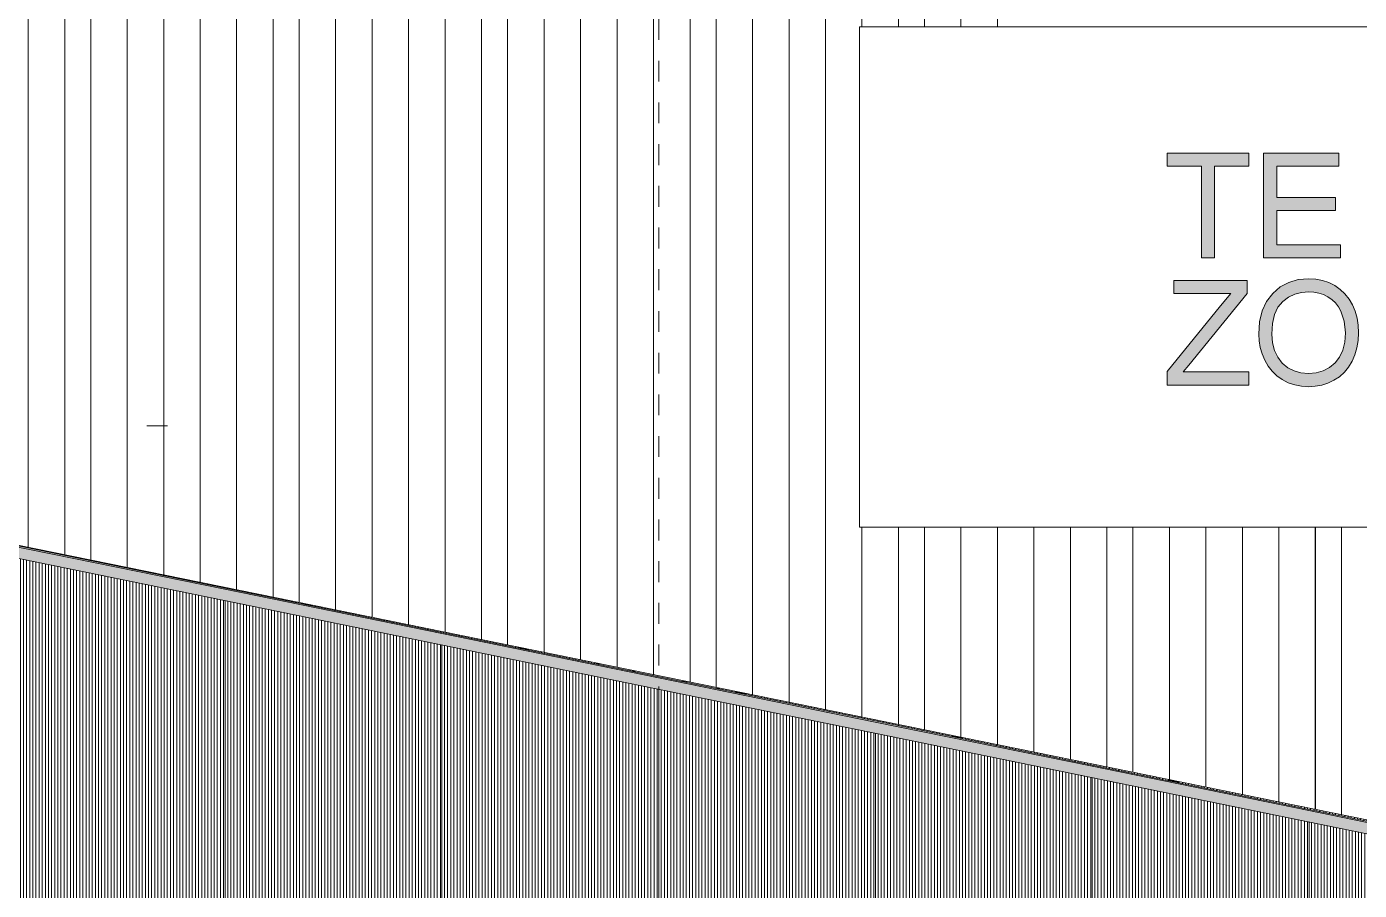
# Model space of a CAD drawing. Header units: metres. Extents: x 902 to 1205, y -4 to 36.
# Drawn here: x 1084.25 to 1090.65, y 10.82 to 14.96 of the extents above; entities that cross this region are included whole.
import ezdxf

# ---------------------------------------------------------------- set-up
doc = ezdxf.new("R2010")
doc.units = ezdxf.units.M
doc.linetypes.add('Grid Line', pattern=[0.021, 0.012, -0.003, 0.003, -0.003])
doc.linetypes.add('Hidden', pattern=[0.006, 0.004, -0.002])
for name, color, linetype, lineweight in [('A-DETL', 90, 'Continuous', 13), ('A-GENM', 13, 'Continuous', 5), ('A-GLAZ-CURT', 52, 'Continuous', 5), ('A-GLAZ-CWMG', 51, 'Continuous', 5), ('A-WALL', 113, 'Continuous', 5), ('A-WALL-PATT', 111, 'Continuous', 5), ('P-SANR-FIXT', 6, 'Continuous', 5), ('S-BEAM', 12, 'Continuous', 5), ('S-COLS', 52, 'Continuous', 5), ('S-GRID', 1, 'Continuous', 5)]:
    doc.layers.add(name, color=color, linetype=linetype, lineweight=lineweight)

# ---------------------------------------------------------------- blocks, each defined once
blk = doc.blocks.new('Structural Framing 14 - Structural Framing 1-1145661-North - Grids B')
at = {"layer": 'S-BEAM'}
h = blk.add_hatch(color=256, dxfattribs=at)
h.paths.add_polyline_path([(1581.5702, 5.2), (1581.5757, 5.2), (1581.5757, 8.24), (1581.5682, 8.24), (1581.5682, 6.44), (1581.5607, 6.44), (1581.5607, 5.2)])
h.paths.add_polyline_path([(1581.6832, 11.8182), (1581.6832, 11.8234), (1581.4532, 11.8702), (1581.4532, 11.8651), (1581.6347, 11.8281)])
blk.add_hatch(color=256, dxfattribs=at).paths.add_polyline_path([(1581.6832, 11.8182), (1581.6832, 11.8234), (1581.6832, 11.8234)])
for p, q in [((1581.4532, 11.8702), (1581.4532, 11.8651)), ((1581.6832, 11.8234), (1581.6832, 11.8182)), ((1581.5757, 5.2), (1581.5607, 5.2))]:
    blk.add_line(p, q, dxfattribs=at)
blk = doc.blocks.new('Downpipe - L Spreader - Default-V88-North - Grids B')
at = {"layer": 'P-SANR-FIXT'}
blk.add_hatch(color=256, dxfattribs=at).paths.add_polyline_path([(1581.8578, 11.7826), (1581.8559, 11.7883), (1581.8503, 11.7894), (1581.8522, 11.7837), (1581.8559, 11.783)])
blk.add_line((1581.8587, 11.7824), (1581.8587, 11.7877), dxfattribs=at)
blk = doc.blocks.new('Downpipe - L Spreader - Default-V90-North - Grids B')
at = {"layer": 'P-SANR-FIXT'}
blk.add_hatch(color=256, dxfattribs=at).paths.add_polyline_path([(1581.4298, 11.8699), (1581.4298, 11.875), (1581.2812, 11.9052), (1581.2812, 11.9002), (1581.4261, 11.8706)])
for p, q in [((1581.2368, 15.2576), (1581.241, 15.2528)), ((1581.2807, 11.9053), (1581.2807, 11.9003)), ((1581.4307, 11.8697), (1581.4307, 11.8748))]:
    blk.add_line(p, q, dxfattribs=at)
blk = doc.blocks.new('SHS-Square Hollow Section-Column - 250x250xSHS-1478536-North - Grids B')
at = {"layer": 'S-COLS', "linetype": 'Hidden'}
for p, q in [((1581.4482, 11.8712), (1581.4482, 11.8661)), ((1581.6882, 11.8172), (1581.6882, 11.8224))]:
    blk.add_line(p, q, dxfattribs=at)
blk = doc.blocks.new('Downpipe - L Spreader - Default-V112-North - Grids B')
at = {"layer": 'P-SANR-FIXT'}
blk.add_hatch(color=256, dxfattribs=at).paths.add_polyline_path([(1581.8498, 11.7842), (1581.8498, 11.7895), (1581.7012, 11.8198), (1581.7012, 11.8145), (1581.8462, 11.785)])
for p, q in [((1581.6568, 15.2576), (1581.661, 15.2528)), ((1581.7007, 11.8198), (1581.7007, 11.8146)), ((1581.8507, 11.784), (1581.8507, 11.7893))]:
    blk.add_line(p, q, dxfattribs=at)
blk = doc.blocks.new('Downpipe - L Spreader - Default-V113-North - Grids B')
at = {"layer": 'P-SANR-FIXT'}
blk.add_hatch(color=256, dxfattribs=at).paths.add_polyline_path([(1581.2812, 11.9002), (1581.2812, 11.9052), (1581.2691, 11.9077), (1581.2706, 11.9024), (1581.2768, 11.9011)])
blk.add_line((1581.2687, 11.9078), (1581.2687, 11.9028), dxfattribs=at)
blk = doc.blocks.new('System Panel - Danpalon - Multicell - 16mm thk - Light grey-3245087-North - Grids B')
at = {"layer": 'A-GLAZ-CURT'}
h = blk.add_hatch(dxfattribs=at)
h.set_pattern_fill('FP_215', color=256, style=0, pattern_type=2)
h.set_pattern_definition([(90, (1585.208, 9.722), (-0.015, 9e-19), [])])
h.paths.add_polyline_path([(1584.6882, 8.2533), (1585.7282, 8.254), (1585.7271, 10.9331), (1584.6882, 11.1451), (1584.6882, 8.254)])
for p, q in [((1584.6882, 11.1451), (1584.6882, 8.2533)), ((1585.7282, 8.2533), (1585.7282, 10.9329)), ((1584.6882, 8.2533), (1585.7282, 8.2533))]:
    blk.add_line(p, q, dxfattribs=at)
blk = doc.blocks.new('System Panel - Danpalon - Multicell - 16mm thk - Light grey-3245088-North - Grids B')
at = {"layer": 'A-GLAZ-CURT'}
h = blk.add_hatch(dxfattribs=at)
h.set_pattern_fill('FP_217', color=256, style=0, pattern_type=2)
h.set_pattern_definition([(90, (1584.168, 9.829), (-0.015, 9e-19), [])])
h.paths.add_polyline_path([(1583.6482, 8.2533), (1584.6882, 8.254), (1584.6871, 11.1453), (1583.6482, 11.3572), (1583.6482, 8.254)])
for p, q in [((1583.6482, 11.3572), (1583.6482, 8.2533)), ((1584.6882, 8.2533), (1584.6882, 11.1451)), ((1583.6482, 8.2533), (1584.6882, 8.2533))]:
    blk.add_line(p, q, dxfattribs=at)
blk = doc.blocks.new('System Panel - Danpalon - Multicell - 16mm thk - Light grey-3245089-North - Grids B')
at = {"layer": 'A-GLAZ-CURT'}
h = blk.add_hatch(dxfattribs=at)
h.set_pattern_fill('FP_218', color=256, style=0, pattern_type=2)
h.set_pattern_definition([(90, (1583.128, 9.935), (-0.015, 9e-19), [])])
h.paths.add_polyline_path([(1582.8729, 8.2533), (1583.6482, 8.254), (1583.6471, 11.3574), (1582.6082, 11.5694), (1582.6082, 8.2533)])
for p, q in [((1582.6082, 11.5694), (1582.6082, 8.2533)), ((1583.6482, 8.2533), (1583.6482, 11.3572)), ((1582.6082, 8.2533), (1583.6482, 8.2533))]:
    blk.add_line(p, q, dxfattribs=at)
blk = doc.blocks.new('System Panel - Danpalon - Multicell - 16mm thk - Light grey-3245090-North - Grids B')
at = {"layer": 'A-GLAZ-CURT'}
h = blk.add_hatch(dxfattribs=at)
h.set_pattern_fill('FP_219', color=256, style=0, pattern_type=2)
h.set_pattern_definition([(90, (1582.088, 10.041), (-0.015, 9e-19), [])])
h.paths.add_polyline_path([(1581.5702, 8.2533), (1582.6082, 8.254), (1582.6071, 11.5696), (1581.5682, 11.7815), (1581.5682, 8.2533)])
for p, q in [((1581.5682, 11.7815), (1581.5682, 8.2533)), ((1582.6082, 8.2533), (1582.6082, 11.5694)), ((1581.5682, 8.2533), (1582.6082, 8.2533))]:
    blk.add_line(p, q, dxfattribs=at)
blk = doc.blocks.new('System Panel - Danpalon - Multicell - 16mm thk - Light grey-3245097-North - Grids B')
at = {"layer": 'A-GLAZ-CURT'}
h = blk.add_hatch(dxfattribs=at)
h.set_pattern_fill('FP_220', color=256, style=0, pattern_type=2)
h.set_pattern_definition([(90, (1581.048, 9.247), (-0.015, 9e-19), [])])
h.paths.add_polyline_path([(1581.3096, 6.4533), (1581.5549, 6.4533), (1581.5549, 8.24), (1581.5682, 8.24), (1581.5671, 11.7818), (1580.5282, 11.9937), (1580.5282, 6.4533), (1581.0491, 6.4533)])
for p, q in [((1580.5282, 11.9937), (1580.5282, 6.4533)), ((1581.5682, 8.24), (1581.5682, 11.7815)), ((1581.5549, 6.4533), (1581.5549, 8.24)), ((1581.5549, 8.24), (1581.5682, 8.24)), ((1580.5282, 6.4533), (1581.5549, 6.4533))]:
    blk.add_line(p, q, dxfattribs=at)
blk = doc.blocks.new('System Panel - Danpalon - Multicell - 16mm thk - Light grey-3245091-North - Grids B')
at = {"layer": 'A-GLAZ-CURT'}
h = blk.add_hatch(dxfattribs=at)
h.set_pattern_fill('FP_221', color=256, style=0, pattern_type=2)
h.set_pattern_definition([(90, (1580.008, 9.353), (-0.015, 9e-19), [])])
h.paths.add_polyline_path([(1580.5282, 6.4533), (1580.5271, 11.9939), (1579.4882, 12.2059), (1579.4882, 6.4533), (1580.528, 6.4533)])
for p, q in [((1579.4882, 12.2059), (1579.4882, 6.4533)), ((1580.5282, 6.4533), (1580.5282, 11.9937)), ((1579.4882, 6.4533), (1580.5282, 6.4533))]:
    blk.add_line(p, q, dxfattribs=at)
blk = doc.blocks.new('System Panel - Danpalon - Multicell - 16mm thk - Light grey-3245092-North - Grids B')
at = {"layer": 'A-GLAZ-CURT'}
h = blk.add_hatch(dxfattribs=at)
h.set_pattern_fill('FP_222', color=256, style=0, pattern_type=2)
h.set_pattern_definition([(90, (1578.968, 9.459), (-0.015, 9e-19), [])])
h.paths.add_polyline_path([(1579.2253, 6.4533), (1579.4882, 6.4533), (1579.4871, 12.2061), (1578.4482, 12.418), (1578.4482, 6.4533), (1578.7042, 6.4533)])
for p, q in [((1578.4482, 12.418), (1578.4482, 6.4533)), ((1579.4882, 6.4533), (1579.4882, 12.2059)), ((1578.4482, 6.4533), (1579.4882, 6.4533))]:
    blk.add_line(p, q, dxfattribs=at)
blk = doc.blocks.new('Rectangular Mullion - Frame_Framed Facade_Danpal_DPANMF BT2-3245058-North - Grids B')
at = {"layer": 'A-GLAZ-CWMG'}
for points in [[(1588.8365, 10.2988), (1588.8471, 10.3511), (1587.8071, 10.5633), (1587.7965, 10.511), (1588.6049, 10.3461)], [(1588.8471, 10.3511), (1588.8471, 10.3567), (1587.8082, 10.5687), (1587.8071, 10.5633), (1588.8365, 10.3533)]]:
    blk.add_hatch(color=256, dxfattribs=at).paths.add_polyline_path(points)
for p, q in [((1588.8471, 10.3511), (1587.8071, 10.5633)), ((1588.8482, 10.3565), (1587.8082, 10.5687)), ((1588.8365, 10.2988), (1587.7965, 10.511))]:
    blk.add_line(p, q, dxfattribs=at)
blk = doc.blocks.new('System Panel - Danpalon - Multicell - 16mm thk - Light grey-3360733-North - Grids B')
at = {"layer": 'A-GLAZ-CURT'}
h = blk.add_hatch(dxfattribs=at)
h.set_pattern_fill('FP_232', color=256, style=0, pattern_type=2)
h.set_pattern_definition([(90, (1584.558, 9.68), (-0.015, 9e-19), [])])
h.paths.add_polyline_path([(1585.054, 11.1306), (1585.054, 11.1373), (1584.0626, 11.3391), (1584.0626, 11.3328), (1585.0038, 11.1408)])
blk = doc.blocks.new('System Panel - Danpalon - Multicell - 16mm thk - Light grey-3360734-North - Grids B')
at = {"layer": 'A-GLAZ-CURT'}
h = blk.add_hatch(dxfattribs=at)
h.set_pattern_fill('FP_233', color=256, style=0, pattern_type=2)
h.set_pattern_definition([(90, (1583.518, 9.786), (-0.015, 9e-19), [])])
h.paths.add_polyline_path([(1584.014, 11.3427), (1584.014, 11.349), (1583.0226, 11.5508), (1583.0226, 11.545), (1583.9606, 11.3536)])
blk = doc.blocks.new('System Panel - Danpalon - Multicell - 16mm thk - Light grey-3360735-North - Grids B')
at = {"layer": 'A-GLAZ-CURT'}
h = blk.add_hatch(dxfattribs=at)
h.set_pattern_fill('FP_234', color=256, style=0, pattern_type=2)
h.set_pattern_definition([(90, (1582.478, 9.893), (-0.015, 9e-19), [])])
h.paths.add_polyline_path([(1582.974, 11.5549), (1582.974, 11.5607), (1581.9826, 11.7625), (1581.9826, 11.7571), (1582.963, 11.5571)])
blk = doc.blocks.new('System Panel - Danpalon - Multicell - 16mm thk - Light grey-3472586-North - Grids B')
at = {"layer": 'A-GLAZ-CURT'}
h = blk.add_hatch(dxfattribs=at)
h.set_pattern_fill('FP_235', color=256, style=0, pattern_type=2)
h.set_pattern_definition([(90, (1581.438, 9.249), (-0.015, 9e-19), [])])
h.paths.add_polyline_path([(1581.934, 11.767), (1581.934, 11.7724), (1581.8583, 11.7866), (1581.8583, 11.7825), (1581.8743, 11.7792)])
h.paths.add_polyline_path([(1581.7012, 11.8145), (1581.7012, 11.8198), (1581.6932, 11.8214), (1581.6932, 11.8162)])
h.paths.add_polyline_path([(1581.4432, 11.8672), (1581.4432, 11.8722), (1581.4303, 11.8749), (1581.4303, 11.8698)])
h.paths.add_polyline_path([(1581.2691, 11.9027), (1581.2691, 11.9077), (1580.9426, 11.9742), (1580.9426, 11.9693), (1581.0491, 11.9476)])
blk = doc.blocks.new('System Panel - Danpalon - Multicell - 16mm thk - Light grey-3472599-North - Grids B')
at = {"layer": 'A-GLAZ-CURT'}
h = blk.add_hatch(dxfattribs=at)
h.set_pattern_fill('FP_236', color=256, style=0, pattern_type=2)
h.set_pattern_definition([(90, (1580.398, 9.355), (-0.015, 9e-19), [])])
h.paths.add_polyline_path([(1580.894, 11.9792), (1580.894, 11.984), (1579.9026, 12.1858), (1579.9026, 12.1815), (1580.8311, 11.992)])
blk = doc.blocks.new('System Panel - Danpalon - Multicell - 16mm thk - Light grey-3472600-North - Grids B')
at = {"layer": 'A-GLAZ-CURT'}
h = blk.add_hatch(dxfattribs=at)
h.set_pattern_fill('FP_237', color=256, style=0, pattern_type=2)
h.set_pattern_definition([(90, (1579.358, 9.462), (-0.015, 9e-19), [])])
h.paths.add_polyline_path([(1579.854, 12.1914), (1579.854, 12.1957), (1578.8626, 12.3975), (1578.8626, 12.3936), (1579.788, 12.2048)])
blk = doc.blocks.new('System Panel - Danpalon - Multicell - 16mm thk - Light grey-3472601-North - Grids B')
at = {"layer": 'A-GLAZ-CURT'}
h = blk.add_hatch(dxfattribs=at)
h.set_pattern_fill('FP_238', color=256, style=0, pattern_type=2)
h.set_pattern_definition([(90, (1578.318, 9.568), (-0.015, 9e-19), [])])
h.paths.add_polyline_path([(1578.814, 12.4035), (1578.814, 12.4074), (1577.8226, 12.6092), (1577.8226, 12.6058), (1578.7448, 12.4176)])
blk = doc.blocks.new('Rectangular Mullion - Mullion_FramedFacade_Danpal_DPAEC50-3360713-North - Grids B')
at = {"layer": 'A-GLAZ-CWMG'}
blk.add_hatch(color=256, dxfattribs=at).paths.add_polyline_path([(1584.0626, 11.3328), (1584.0624, 11.3392), (1584.014, 11.349), (1584.014, 11.3427), (1584.0623, 11.3329)])
for p, q in [((1584.014, 11.3427), (1584.014, 11.349)), ((1584.0626, 11.3391), (1584.0626, 11.3328))]:
    blk.add_line(p, q, dxfattribs=at)
blk = doc.blocks.new('Rectangular Mullion - Mullion_FramedFacade_Danpal_DPAEC50-3360714-North - Grids B')
at = {"layer": 'A-GLAZ-CWMG'}
blk.add_hatch(color=256, dxfattribs=at).paths.add_polyline_path([(1583.0226, 11.545), (1583.0224, 11.5508), (1582.974, 11.5607), (1582.974, 11.5549), (1583.0223, 11.545)])
for p, q in [((1582.974, 11.5571), (1582.974, 11.5607)), ((1583.0226, 11.5508), (1583.0226, 11.545))]:
    blk.add_line(p, q, dxfattribs=at)
blk = doc.blocks.new('Rectangular Mullion - Mullion_FramedFacade_Danpal_DPAEC50-3360715-North - Grids B')
at = {"layer": 'A-GLAZ-CWMG'}
blk.add_hatch(color=256, dxfattribs=at).paths.add_polyline_path([(1581.9826, 11.7571), (1581.9824, 11.7625), (1581.934, 11.7724), (1581.934, 11.767), (1581.9823, 11.7572)])
for p, q in [((1581.934, 11.767), (1581.934, 11.7724)), ((1581.9826, 11.7625), (1581.9826, 11.7571))]:
    blk.add_line(p, q, dxfattribs=at)
blk = doc.blocks.new('Rectangular Mullion - Mullion_FramedFacade_Danpal_DPAEC50-3472580-North - Grids B')
at = {"layer": 'A-GLAZ-CWMG'}
blk.add_hatch(color=256, dxfattribs=at).paths.add_polyline_path([(1580.9426, 11.9693), (1580.9424, 11.9742), (1580.894, 11.984), (1580.894, 11.9792), (1580.9424, 11.9693)])
for p, q in [((1580.894, 11.9792), (1580.894, 11.984)), ((1580.9426, 11.9742), (1580.9426, 11.9693))]:
    blk.add_line(p, q, dxfattribs=at)
blk = doc.blocks.new('Rectangular Mullion - Mullion_FramedFacade_Danpal_DPAEC50-3472595-North - Grids B')
at = {"layer": 'A-GLAZ-CWMG'}
blk.add_hatch(color=256, dxfattribs=at).paths.add_polyline_path([(1579.9026, 12.1815), (1579.9024, 12.1859), (1579.854, 12.1957), (1579.854, 12.1914), (1579.9024, 12.1815)])
for p, q in [((1579.854, 12.1914), (1579.854, 12.1957)), ((1579.9026, 12.1858), (1579.9026, 12.1815))]:
    blk.add_line(p, q, dxfattribs=at)
blk = doc.blocks.new('Rectangular Mullion - Mullion_FramedFacade_Danpal_DPAEC50-3472596-North - Grids B')
at = {"layer": 'A-GLAZ-CWMG'}
blk.add_hatch(color=256, dxfattribs=at).paths.add_polyline_path([(1578.8626, 12.3936), (1578.8624, 12.3975), (1578.814, 12.4074), (1578.814, 12.4035), (1578.8624, 12.3937)])
for p, q in [((1578.814, 12.4035), (1578.814, 12.4074)), ((1578.8626, 12.3975), (1578.8626, 12.3936))]:
    blk.add_line(p, q, dxfattribs=at)
blk = doc.blocks.new('Signage_Tenant Building - Tenant Signage with Back Panel-3230788-North - Grids B')
at = {"layer": 'A-GENM'}
for points in [[(1584.2348, 13.8499), (1584.2348, 14.2894), (1584.3996, 14.2894), (1584.3996, 14.3522), (1584.0072, 14.3522), (1584.0072, 14.2894), (1584.172, 14.2894), (1584.172, 13.8499)], [(1584.4702, 13.8499), (1584.8391, 13.8499), (1584.8391, 13.9127), (1584.533, 13.9127), (1584.533, 14.0775), (1584.8155, 14.0775), (1584.8155, 14.1403), (1584.533, 14.1403), (1584.533, 14.2894), (1584.8312, 14.2894), (1584.8312, 14.3522), (1584.4702, 14.3522), (1584.4702, 13.9594)], [(1584.0072, 13.24), (1584.3996, 13.24), (1584.3996, 13.3028), (1584.0842, 13.3028), (1584.3917, 13.6795), (1584.3917, 13.7423), (1584.0386, 13.7423), (1584.0386, 13.6795), (1584.3127, 13.6795), (1584.0072, 13.3051)]]:
    blk.add_hatch(color=256, dxfattribs=at).paths.add_polyline_path(points)
h = blk.add_hatch(color=256, dxfattribs=at)
h.paths.add_polyline_path([(1584.686, 13.2322), (1584.7181, 13.2341), (1584.749, 13.2399), (1584.7789, 13.2495), (1584.8076, 13.2631), (1584.8342, 13.2803), (1584.8575, 13.3013), (1584.8777, 13.3258), (1584.8967, 13.3588), (1584.9081, 13.3851), (1584.9177, 13.4181), (1584.9235, 13.4532), (1584.9254, 13.4903), (1584.9236, 13.5269), (1584.9181, 13.5615), (1584.909, 13.5941), (1584.8962, 13.6247), (1584.8749, 13.6591), (1584.8604, 13.6774), (1584.8375, 13.6988), (1584.8113, 13.717), (1584.7827, 13.7315), (1584.7523, 13.7419), (1584.7202, 13.7481), (1584.6864, 13.7501), (1584.6359, 13.7457), (1584.5903, 13.7325), (1584.5495, 13.7105), (1584.5136, 13.6796), (1584.4843, 13.641), (1584.4634, 13.5956), (1584.4508, 13.5434), (1584.4467, 13.4845), (1584.4484, 13.452), (1584.4538, 13.4203), (1584.4628, 13.3895), (1584.4757, 13.3588), (1584.4914, 13.3315), (1584.5108, 13.3067), (1584.5336, 13.2849), (1584.5597, 13.2663), (1584.5885, 13.2514), (1584.6191, 13.2407), (1584.6516, 13.2343)])
h.paths.add_polyline_path([(1584.6857, 13.2949), (1584.6494, 13.2981), (1584.6163, 13.3076), (1584.5864, 13.3234), (1584.5597, 13.3455), (1584.5377, 13.3731), (1584.522, 13.4053), (1584.5126, 13.4423), (1584.5094, 13.4839), (1584.5127, 13.5348), (1584.5225, 13.5779), (1584.5389, 13.6131), (1584.5618, 13.6404), (1584.5892, 13.661), (1584.6192, 13.6756), (1584.6517, 13.6844), (1584.6868, 13.6873), (1584.7117, 13.6858), (1584.7354, 13.6813), (1584.7578, 13.6737), (1584.7845, 13.6591), (1584.7982, 13.6496), (1584.815, 13.6337), (1584.8294, 13.6153), (1584.8413, 13.5944), (1584.8573, 13.5464), (1584.8626, 13.4908), (1584.8595, 13.4465), (1584.8501, 13.4077), (1584.8346, 13.3741), (1584.8128, 13.346), (1584.7861, 13.3236), (1584.7561, 13.3077), (1584.7226, 13.2981)])
for p, q in [((1591.531, 14.9587), (1582.531, 14.9587)), ((1582.531, 14.9587), (1582.531, 12.5587)), ((1584.3996, 14.3522), (1584.0072, 14.3522)), ((1584.0072, 14.3522), (1584.0072, 14.2894)), ((1584.3996, 14.2894), (1584.3996, 14.3522)), ((1584.8312, 14.3522), (1584.4702, 14.3522)), ((1584.4702, 14.3522), (1584.4702, 13.8499)), ((1584.8312, 14.2894), (1584.8312, 14.3522)), ((1584.0072, 14.2894), (1584.172, 14.2894)), ((1584.172, 14.2894), (1584.172, 13.8499)), ((1584.2348, 13.8499), (1584.2348, 14.2894)), ((1584.2348, 14.2894), (1584.3996, 14.2894)), ((1584.533, 14.1403), (1584.533, 14.2894)), ((1584.533, 14.2894), (1584.8312, 14.2894)), ((1584.8155, 14.1403), (1584.533, 14.1403)), ((1584.8155, 14.0775), (1584.8155, 14.1403)), ((1584.533, 13.9127), (1584.533, 14.0775)), ((1584.533, 14.0775), (1584.8155, 14.0775)), ((1584.8391, 13.9127), (1584.533, 13.9127)), ((1584.8391, 13.8499), (1584.8391, 13.9127)), ((1584.172, 13.8499), (1584.2348, 13.8499)), ((1584.4702, 13.8499), (1584.8391, 13.8499)), ((1584.6864, 13.7501), (1584.6359, 13.7457)), ((1584.7202, 13.7481), (1584.6864, 13.7501)), ((1584.7523, 13.7419), (1584.7202, 13.7481)), ((1584.3917, 13.7423), (1584.0386, 13.7423)), ((1584.0386, 13.7423), (1584.0386, 13.6795)), ((1584.3917, 13.6795), (1584.3917, 13.7423)), ((1584.5495, 13.7105), (1584.5136, 13.6796)), ((1584.5903, 13.7325), (1584.5495, 13.7105)), ((1584.6359, 13.7457), (1584.5903, 13.7325)), ((1584.6192, 13.6756), (1584.6517, 13.6844)), ((1584.6517, 13.6844), (1584.6868, 13.6873)), ((1584.6868, 13.6873), (1584.7117, 13.6858)), ((1584.7117, 13.6858), (1584.7354, 13.6813)), ((1584.7827, 13.7315), (1584.7523, 13.7419)), ((1584.8113, 13.717), (1584.7827, 13.7315)), ((1584.8375, 13.6988), (1584.8113, 13.717)), ((1584.8604, 13.6774), (1584.8375, 13.6988)), ((1584.2639, 13.6198), (1584.0072, 13.3051)), ((1584.0386, 13.6795), (1584.3127, 13.6795)), ((1584.1107, 13.3352), (1584.3917, 13.6795)), ((1584.3127, 13.6795), (1584.2639, 13.6198)), ((1584.4843, 13.641), (1584.4634, 13.5956)), ((1584.5136, 13.6796), (1584.4843, 13.641)), ((1584.5389, 13.6131), (1584.5618, 13.6404)), ((1584.5618, 13.6404), (1584.5892, 13.661)), ((1584.5892, 13.661), (1584.6192, 13.6756)), ((1584.7354, 13.6813), (1584.7578, 13.6737)), ((1584.7578, 13.6737), (1584.7789, 13.663)), ((1584.7789, 13.663), (1584.7982, 13.6496)), ((1584.7982, 13.6496), (1584.815, 13.6337)), ((1584.815, 13.6337), (1584.8294, 13.6153)), ((1584.88, 13.6527), (1584.8604, 13.6774)), ((1584.8962, 13.6247), (1584.88, 13.6527)), ((1584.909, 13.5941), (1584.8962, 13.6247)), ((1584.4634, 13.5956), (1584.4508, 13.5434)), ((1584.5127, 13.5348), (1584.5225, 13.5779)), ((1584.5225, 13.5779), (1584.5389, 13.6131)), ((1584.8294, 13.6153), (1584.8413, 13.5944)), ((1584.8413, 13.5944), (1584.8573, 13.5464)), ((1584.9181, 13.5615), (1584.909, 13.5941)), ((1584.9236, 13.5269), (1584.9181, 13.5615)), ((1584.4508, 13.5434), (1584.4467, 13.4845)), ((1584.5094, 13.4839), (1584.5127, 13.5348)), ((1584.8573, 13.5464), (1584.8626, 13.4908)), ((1584.8626, 13.4908), (1584.8595, 13.4465)), ((1584.9254, 13.4903), (1584.9236, 13.5269)), ((1584.4467, 13.4845), (1584.4484, 13.452)), ((1584.4484, 13.452), (1584.4538, 13.4203)), ((1584.5126, 13.4423), (1584.5094, 13.4839)), ((1584.522, 13.4053), (1584.5126, 13.4423)), ((1584.8595, 13.4465), (1584.8501, 13.4077)), ((1584.9177, 13.4181), (1584.9235, 13.4532)), ((1584.9235, 13.4532), (1584.9254, 13.4903)), ((1584.4538, 13.4203), (1584.4628, 13.3895)), ((1584.4628, 13.3895), (1584.4754, 13.3595)), ((1584.5377, 13.3731), (1584.522, 13.4053)), ((1584.5597, 13.3455), (1584.5377, 13.3731)), ((1584.8346, 13.3741), (1584.8128, 13.346)), ((1584.8501, 13.4077), (1584.8346, 13.3741)), ((1584.8947, 13.354), (1584.9081, 13.3851)), ((1584.9081, 13.3851), (1584.9177, 13.4181)), ((1584.0072, 13.3051), (1584.0072, 13.24)), ((1584.0842, 13.3028), (1584.1107, 13.3352)), ((1584.3996, 13.3028), (1584.0842, 13.3028)), ((1584.3996, 13.24), (1584.3996, 13.3028)), ((1584.4754, 13.3595), (1584.4914, 13.3315)), ((1584.4914, 13.3315), (1584.5108, 13.3067)), ((1584.5108, 13.3067), (1584.5336, 13.2849)), ((1584.5864, 13.3234), (1584.5597, 13.3455)), ((1584.6163, 13.3076), (1584.5864, 13.3234)), ((1584.6494, 13.2981), (1584.6163, 13.3076)), ((1584.7561, 13.3077), (1584.7226, 13.2981)), ((1584.7861, 13.3236), (1584.7561, 13.3077)), ((1584.8128, 13.346), (1584.7861, 13.3236)), ((1584.8342, 13.2803), (1584.8575, 13.3013)), ((1584.8575, 13.3013), (1584.8777, 13.3258)), ((1584.8777, 13.3258), (1584.8947, 13.354)), ((1584.0072, 13.24), (1584.3996, 13.24)), ((1584.5336, 13.2849), (1584.5597, 13.2663)), ((1584.5597, 13.2663), (1584.5885, 13.2514)), ((1584.5885, 13.2514), (1584.6191, 13.2407)), ((1584.6191, 13.2407), (1584.6516, 13.2343)), ((1584.6857, 13.2949), (1584.6494, 13.2981)), ((1584.7226, 13.2981), (1584.6857, 13.2949)), ((1584.7181, 13.2341), (1584.749, 13.2399)), ((1584.749, 13.2399), (1584.7789, 13.2495)), ((1584.7789, 13.2495), (1584.8076, 13.2631)), ((1584.8076, 13.2631), (1584.8342, 13.2803)), ((1584.6516, 13.2343), (1584.686, 13.2322)), ((1584.686, 13.2322), (1584.7181, 13.2341)), ((1582.531, 12.5587), (1591.531, 12.5587))]:
    blk.add_line(p, q, dxfattribs=at)

msp = doc.modelspace()

# ---------------------------------------------------------------- hatches: boundary and pattern name
at = {"layer": 'A-WALL-PATT'}
h = msp.add_hatch(dxfattribs=at)
h.set_pattern_fill('FP_257', color=256, style=0, pattern_type=2)
h.set_pattern_definition([(90, (1084.43562, 7.64), (-0.175, 1e-17), [])])
h.paths.add_polyline_path([(1084.4359, 12.4269), (1084.4359, 15.6883), (1083.4359, 15.6883), (1083.4359, 12.6304), (1084.4218, 12.4297)])
h.paths.add_polyline_path([(1083.4359, 15.8437), (1084.4359, 15.8437), (1084.4359, 15.8816), (1083.4359, 15.8816)])
h = msp.add_hatch(dxfattribs=at)
h.set_pattern_fill('FP_258', color=256, style=0, pattern_type=2)
h.set_pattern_definition([(90, (1085.43562, 7.64), (-0.175, 1e-17), [])])
h.paths.add_polyline_path([(1085.4359, 12.2233), (1085.4359, 15.6883), (1084.4359, 15.6883), (1084.4359, 12.4269), (1085.2034, 12.2707)])
h.paths.add_polyline_path([(1085.4359, 15.8437), (1085.4359, 15.8816), (1084.4359, 15.8816), (1084.4359, 15.8437), (1084.9429, 15.8437)])
h = msp.add_hatch(dxfattribs=at)
h.set_pattern_fill('FP_259', color=256, style=0, pattern_type=2)
h.set_pattern_definition([(90, (1086.43562, 7.64), (-0.175, 1e-17), [])])
h.paths.add_polyline_path([(1086.4359, 12.0198), (1086.4359, 15.6883), (1085.4359, 15.6883), (1085.4359, 12.2233), (1086.2456, 12.0585)])
h.paths.add_polyline_path([(1086.4359, 15.8437), (1086.4359, 15.8816), (1085.4359, 15.8816), (1085.4359, 15.8437)])
h = msp.add_hatch(dxfattribs=at)
h.set_pattern_fill('FP_260', color=256, style=0, pattern_type=2)
h.set_pattern_definition([(90, (1087.43562, 7.64), (-0.175, 1e-17), [])])
h.paths.add_polyline_path([(1087.4359, 11.8163), (1087.4359, 15.5775), (1087.149, 15.6883), (1086.4359, 15.6883), (1086.4359, 12.0198), (1087.2878, 11.8464)])
h.paths.add_polyline_path([(1086.5603, 15.8437), (1086.7468, 15.8437), (1086.6489, 15.8816), (1086.4359, 15.8816), (1086.4359, 15.8437)])
h = msp.add_hatch(dxfattribs=at)
h.set_pattern_fill('FP_261', color=256, style=0, pattern_type=2)
h.set_pattern_definition([(90, (1088.43562, 7.64), (-0.175, 1e-17), [])])
h.paths.add_polyline_path([(1088.4359, 11.6127), (1088.4359, 12.5587), (1088.2486, 12.5587), (1088.2486, 14.9587), (1088.4359, 14.9587), (1088.4359, 15.191), (1087.4359, 15.5775), (1087.4359, 11.8163), (1088.33, 11.6343)])
h = msp.add_hatch(dxfattribs=at)
h.set_pattern_fill('FP_242', color=256, style=0, pattern_type=2)
h.set_pattern_definition([(90, (1089.43562, 7.64), (-0.175, 1e-17), [])])
h.paths.add_polyline_path([(1089.4359, 11.4092), (1089.4359, 12.5587), (1088.4359, 12.5587), (1088.4359, 11.6127), (1089.3722, 11.4222)])
h.paths.add_polyline_path([(1088.4359, 14.9587), (1089.037, 14.9587), (1088.4359, 15.191)])
h = msp.add_hatch(dxfattribs=at)
h.set_pattern_fill('FP_243', color=256, style=0, pattern_type=2)
h.set_pattern_definition([(90, (1090.43562, 7.64), (-0.175, 1e-17), [])])
h.paths.add_polyline_path([(1090.4359, 11.2057), (1090.4359, 12.5587), (1089.4359, 12.5587), (1089.4359, 11.4092), (1090.4143, 11.21)])
h = msp.add_hatch(dxfattribs=at)
h.set_pattern_fill('FP_244', color=256, style=0, pattern_type=2)
h.set_pattern_definition([(90, (1091.43562, 7.64), (-0.175, 1e-17), [])])
h.paths.add_polyline_path([(1091.4359, 11.0021), (1091.4359, 12.5587), (1090.4359, 12.5587), (1090.4359, 11.2057), (1091.196, 11.051)])
at = {"layer": 'S-COLS'}
for points in [[(1087.1709, 11.8651), (1087.1709, 11.8702), (1087.1609, 11.8722), (1087.1622, 11.8669), (1087.1678, 11.8657)], [(1087.1709, 11.8651), (1087.1709, 11.8702), (1087.1709, 11.8702)], [(1087.4109, 11.8162), (1087.4095, 11.8216), (1087.4009, 11.8234), (1087.4028, 11.8178), (1087.4103, 11.8163)]]:
    msp.add_hatch(color=256, dxfattribs=at).paths.add_polyline_path(points)

# ---------------------------------------------------------------- linework, layer by layer
at = {"layer": 'A-DETL', "lineweight": 5}
msp.add_line((1084.8304, 13.0453), (1084.9286, 13.0453), dxfattribs=at)
at = {"layer": 'A-WALL'}
for p, q in [((1084.4359, 12.4269), (1084.4359, 15.6883)), ((1085.4359, 12.2233), (1085.4359, 15.6883)), ((1086.4359, 12.0198), (1086.4359, 15.6883)), ((1087.4359, 11.8163), (1087.4359, 15.6883)), ((1080.3215, 13.2643), (1096.6592, 9.939)), ((1088.4359, 12.5587), (1088.4359, 11.6127)), ((1089.4359, 11.4092), (1089.4359, 12.5587)), ((1090.4359, 11.2057), (1090.4359, 12.5587))]:
    msp.add_line(p, q, dxfattribs=at)
at = {"layer": 'S-COLS'}
for p, q in [((1087.1609, 11.8722), (1087.1609, 11.8672)), ((1087.4109, 11.8162), (1087.4109, 11.8214))]:
    msp.add_line(p, q, dxfattribs=at)
at = {"layer": 'S-GRID', "linetype": 'Grid Line'}
msp.add_line((1087.2859, -0.3048), (1087.2859, 24.9607), dxfattribs=at)

# ---------------------------------------------------------------- block references
at = {"layer": 'A-GENM'}
msp.add_blockref('Signage_Tenant Building - Tenant Signage with Back Panel-3230788-North - Grids B', (-494.2824, 0), dxfattribs=at)
at = {"layer": 'A-GLAZ-CURT'}
for name in ['System Panel - Danpalon - Multicell - 16mm thk - Light grey-3472601-North - Grids B', 'System Panel - Danpalon - Multicell - 16mm thk - Light grey-3245092-North - Grids B', 'System Panel - Danpalon - Multicell - 16mm thk - Light grey-3472600-North - Grids B', 'System Panel - Danpalon - Multicell - 16mm thk - Light grey-3245091-North - Grids B', 'System Panel - Danpalon - Multicell - 16mm thk - Light grey-3472599-North - Grids B', 'System Panel - Danpalon - Multicell - 16mm thk - Light grey-3245097-North - Grids B', 'System Panel - Danpalon - Multicell - 16mm thk - Light grey-3472586-North - Grids B', 'System Panel - Danpalon - Multicell - 16mm thk - Light grey-3245090-North - Grids B', 'System Panel - Danpalon - Multicell - 16mm thk - Light grey-3360735-North - Grids B', 'System Panel - Danpalon - Multicell - 16mm thk - Light grey-3245089-North - Grids B', 'System Panel - Danpalon - Multicell - 16mm thk - Light grey-3360734-North - Grids B', 'System Panel - Danpalon - Multicell - 16mm thk - Light grey-3245088-North - Grids B', 'System Panel - Danpalon - Multicell - 16mm thk - Light grey-3360733-North - Grids B', 'System Panel - Danpalon - Multicell - 16mm thk - Light grey-3245087-North - Grids B']:
    msp.add_blockref(name, (-494.2824, 0), dxfattribs=at)
at = {"layer": 'A-GLAZ-CWMG'}
for name, p in [('Rectangular Mullion - Frame_Framed Facade_Danpal_DPANMF BT2-3245058-North - Grids B', (-503.6424, 1.9095)), ('Rectangular Mullion - Mullion_FramedFacade_Danpal_DPAEC50-3472596-North - Grids B', (-494.2824, 0)), ('Rectangular Mullion - Frame_Framed Facade_Danpal_DPANMF BT2-3245058-North - Grids B', (-502.6024, 1.6973)), ('Rectangular Mullion - Mullion_FramedFacade_Danpal_DPAEC50-3472595-North - Grids B', (-494.2824, 0)), ('Rectangular Mullion - Frame_Framed Facade_Danpal_DPANMF BT2-3245058-North - Grids B', (-501.5624, 1.4851)), ('Rectangular Mullion - Mullion_FramedFacade_Danpal_DPAEC50-3472580-North - Grids B', (-494.2824, 0)), ('Rectangular Mullion - Frame_Framed Facade_Danpal_DPANMF BT2-3245058-North - Grids B', (-500.5224, 1.273)), ('Rectangular Mullion - Mullion_FramedFacade_Danpal_DPAEC50-3360715-North - Grids B', (-494.2824, 0)), ('Rectangular Mullion - Frame_Framed Facade_Danpal_DPANMF BT2-3245058-North - Grids B', (-499.4824, 1.0608)), ('Rectangular Mullion - Mullion_FramedFacade_Danpal_DPAEC50-3360714-North - Grids B', (-494.2824, 0)), ('Rectangular Mullion - Frame_Framed Facade_Danpal_DPANMF BT2-3245058-North - Grids B', (-498.4424, 0.8486)), ('Rectangular Mullion - Mullion_FramedFacade_Danpal_DPAEC50-3360713-North - Grids B', (-494.2824, 0)), ('Rectangular Mullion - Frame_Framed Facade_Danpal_DPANMF BT2-3245058-North - Grids B', (-497.4024, 0.6365))]:
    msp.add_blockref(name, p, dxfattribs=at)
at = {"layer": 'P-SANR-FIXT'}
for name in ['Downpipe - L Spreader - Default-V90-North - Grids B', 'Downpipe - L Spreader - Default-V112-North - Grids B', 'Downpipe - L Spreader - Default-V113-North - Grids B', 'Downpipe - L Spreader - Default-V88-North - Grids B']:
    msp.add_blockref(name, (-494.2824, 0), dxfattribs=at)
at = {"layer": 'S-BEAM'}
msp.add_blockref('Structural Framing 14 - Structural Framing 1-1145661-North - Grids B', (-494.2824, 0), dxfattribs=at)
at = {"layer": 'S-COLS', "linetype": 'Hidden'}
msp.add_blockref('SHS-Square Hollow Section-Column - 250x250xSHS-1478536-North - Grids B', (-494.2824, 0), dxfattribs=at)

doc.saveas('drawing.dxf')
